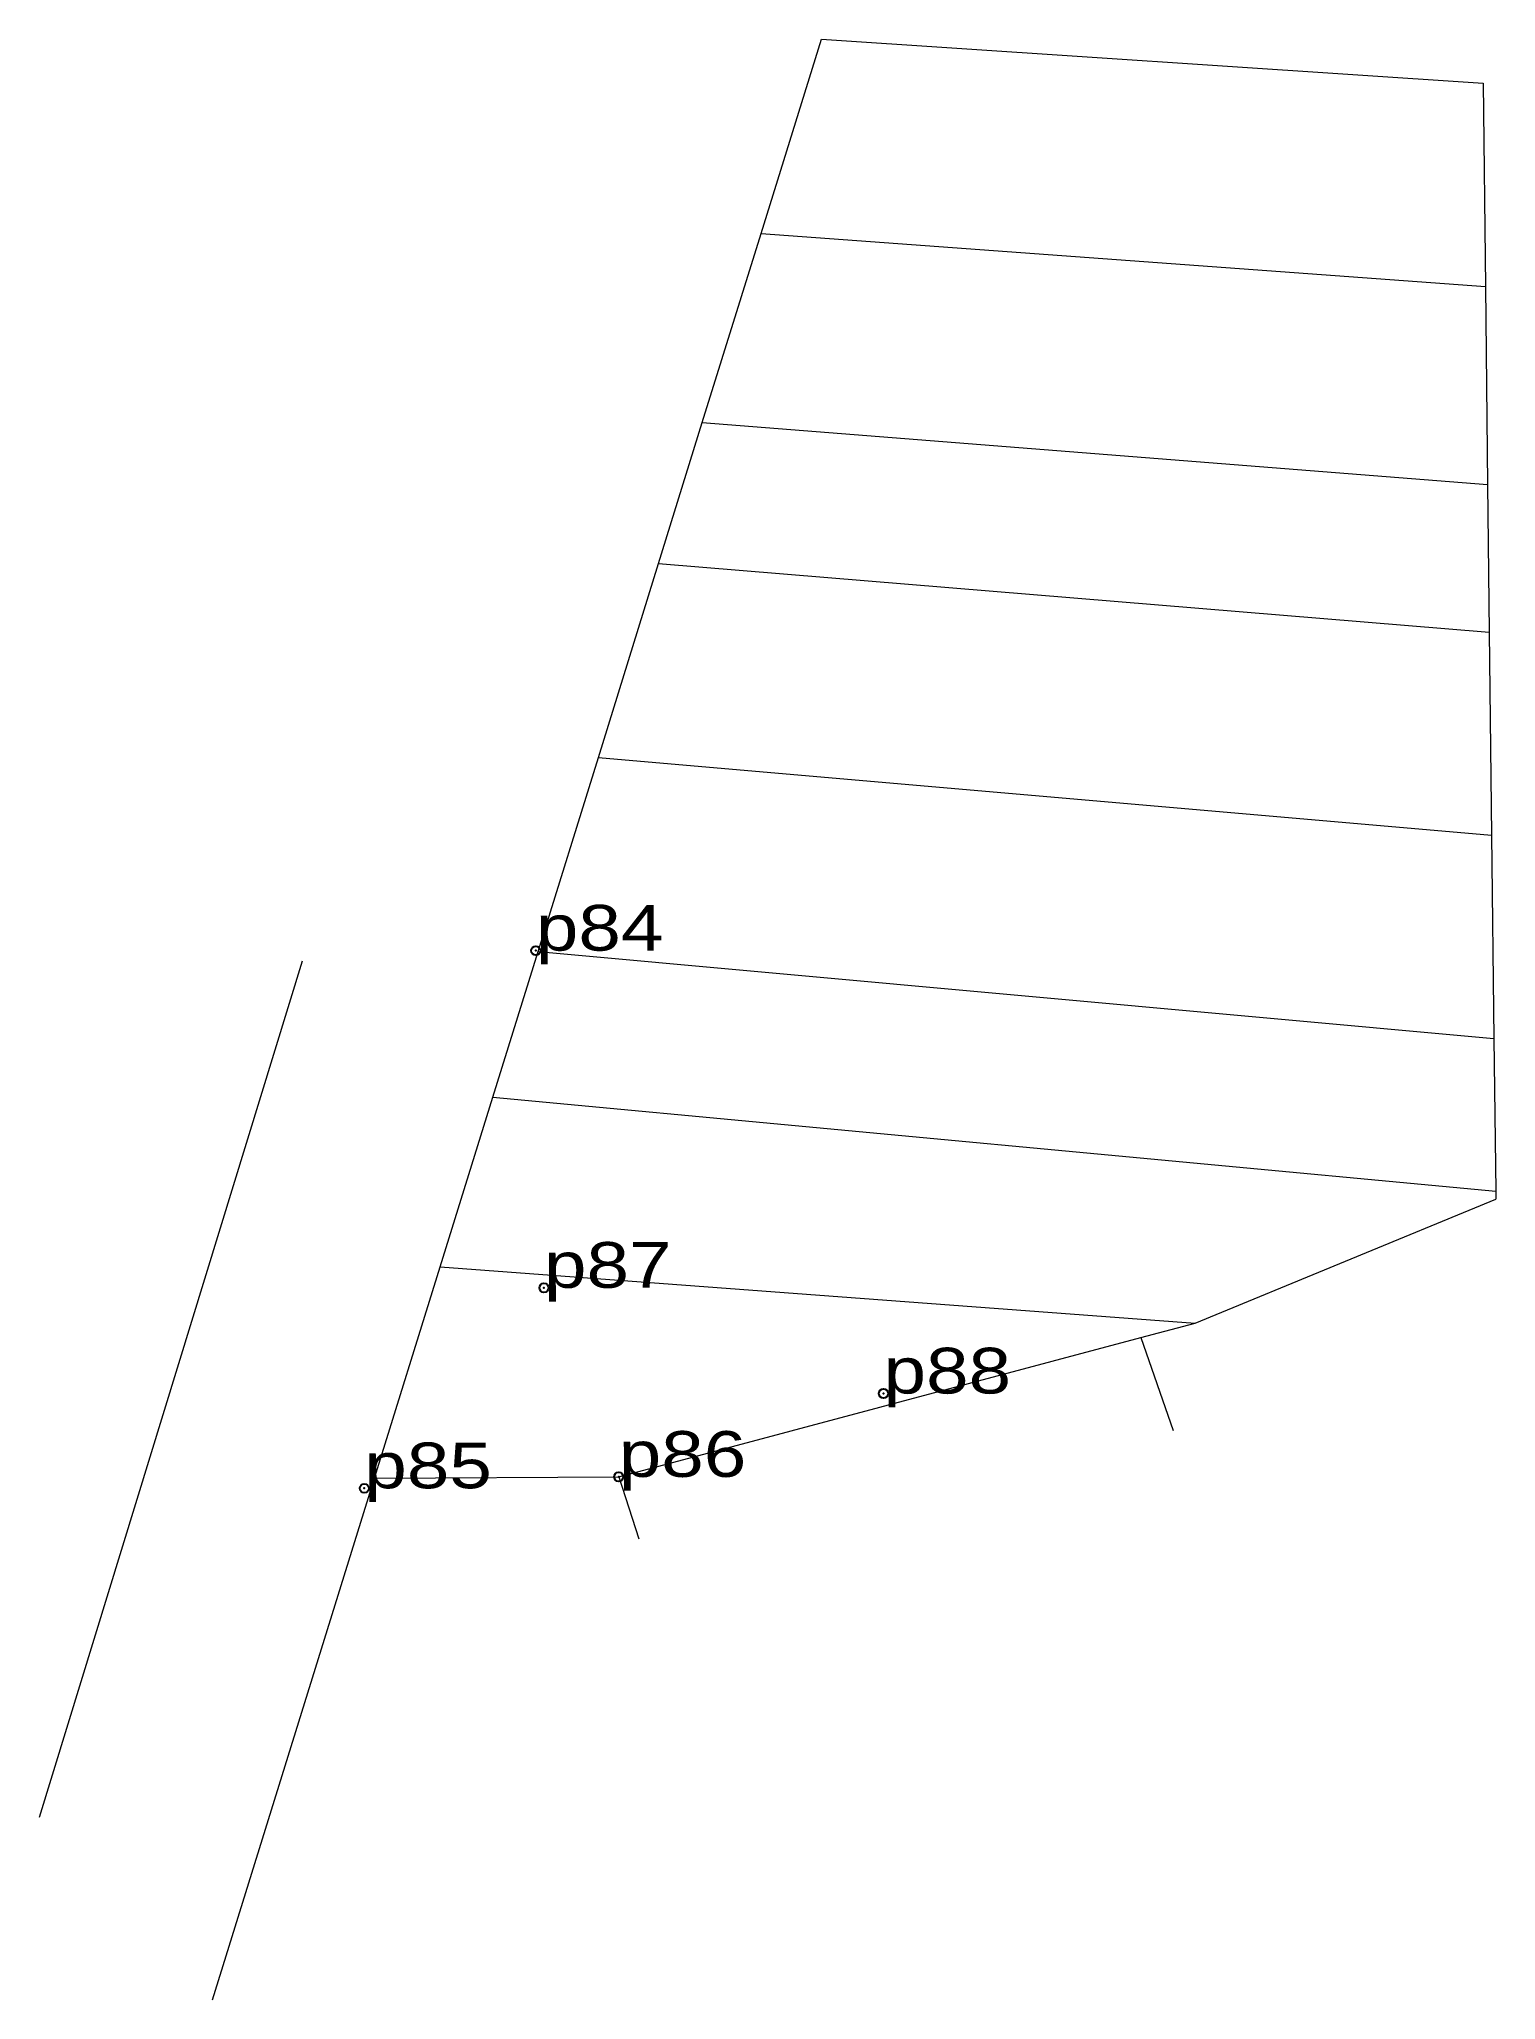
# Model space of a CAD drawing. Header units: metres. Extents: x 536805 to 552672, y 1822447 to 1839668.
# Drawn here: x 536804.6 to 536861.9, y 1836905.6 to 1836982.7 of the extents above.
import ezdxf

# ---------------------------------------------------------------- set-up
doc = ezdxf.new("R2010")
doc.units = ezdxf.units.M
doc.header["$LTSCALE"] = 0.72
doc.header["$PDMODE"] = 32
doc.header["$PDSIZE"] = 0.36
doc.layers.add('10', color=7, linetype='Continuous', lineweight=13)
doc.layers.add('12', color=7, linetype='Continuous')
doc.layers.add('7', color=7, linetype='Continuous')

msp = doc.modelspace()

# ---------------------------------------------------------------- linework, layer by layer
at = {"layer": '10'}
for p, q in [((536833.04, 1836975.09), (536835.42, 1836982.73)), ((536835.42, 1836982.73), (536861.45, 1836981)), ((536830.73, 1836967.64), (536833.04, 1836975.09)), ((536833.04, 1836975.09), (536861.54, 1836973)), ((536829.01, 1836962.1), (536830.73, 1836967.64)), ((536830.73, 1836967.64), (536861.63, 1836965.2)), ((536826.64, 1836954.46), (536829.01, 1836962.1)), ((536829.01, 1836962.1), (536861.69, 1836959.4)), ((536824.27, 1836946.82), (536826.64, 1836954.46)), ((536826.64, 1836954.46), (536861.78, 1836951.4)), ((536822.49, 1836941.09), (536824.27, 1836946.82)), ((536824.27, 1836946.82), (536861.88, 1836943.4)), ((536814.99, 1836946.45), (536804.64, 1836912.75)), ((536822.49, 1836941.09), (536861.95, 1836937.4)), ((536847.98, 1836931.63), (536850.12, 1836932.2)), ((536827.44, 1836926.15), (536847.98, 1836931.63)), ((536847.98, 1836931.63), (536849.25, 1836927.97)), ((536811.46, 1836905.57), (536817.83, 1836926.1)), ((536817.83, 1836926.1), (536827.44, 1836926.15)), ((536827.44, 1836926.15), (536828.23, 1836923.71))]:
    msp.add_line(p, q, dxfattribs=at)
for points in [[(536861.45, 1836981), (536861.54, 1836973), (536861.63, 1836965.2), (536861.69, 1836959.4), (536861.78, 1836951.4), (536861.88, 1836943.4), (536861.95, 1836937.4), (536861.95, 1836937.08)], [(536817.83, 1836926.1), (536820.41, 1836934.41), (536822.49, 1836941.09)], [(536820.41, 1836934.41), (536850.12, 1836932.2), (536861.95, 1836937.08)]]:
    msp.add_lwpolyline(points, dxfattribs=at)
at = {"layer": '7'}
for p in [(536824.18, 1836946.86), (536824.5, 1836933.59), (536837.86, 1836929.43), (536817.43, 1836925.7), (536827.44, 1836926.15)]:
    msp.add_point(p, dxfattribs=at)

# ---------------------------------------------------------------- texts
at = {"layer": '12', "width": 1.25}
for s, p in [('p84', (536824.18, 1836946.86)), ('p87', (536824.5, 1836933.59)), ('p88', (536837.86, 1836929.43)), ('p85', (536817.43, 1836925.7)), ('p86', (536827.44, 1836926.15))]:
    msp.add_text(s, height=1.8, dxfattribs=at).set_placement(p)

doc.saveas('drawing.dxf')
